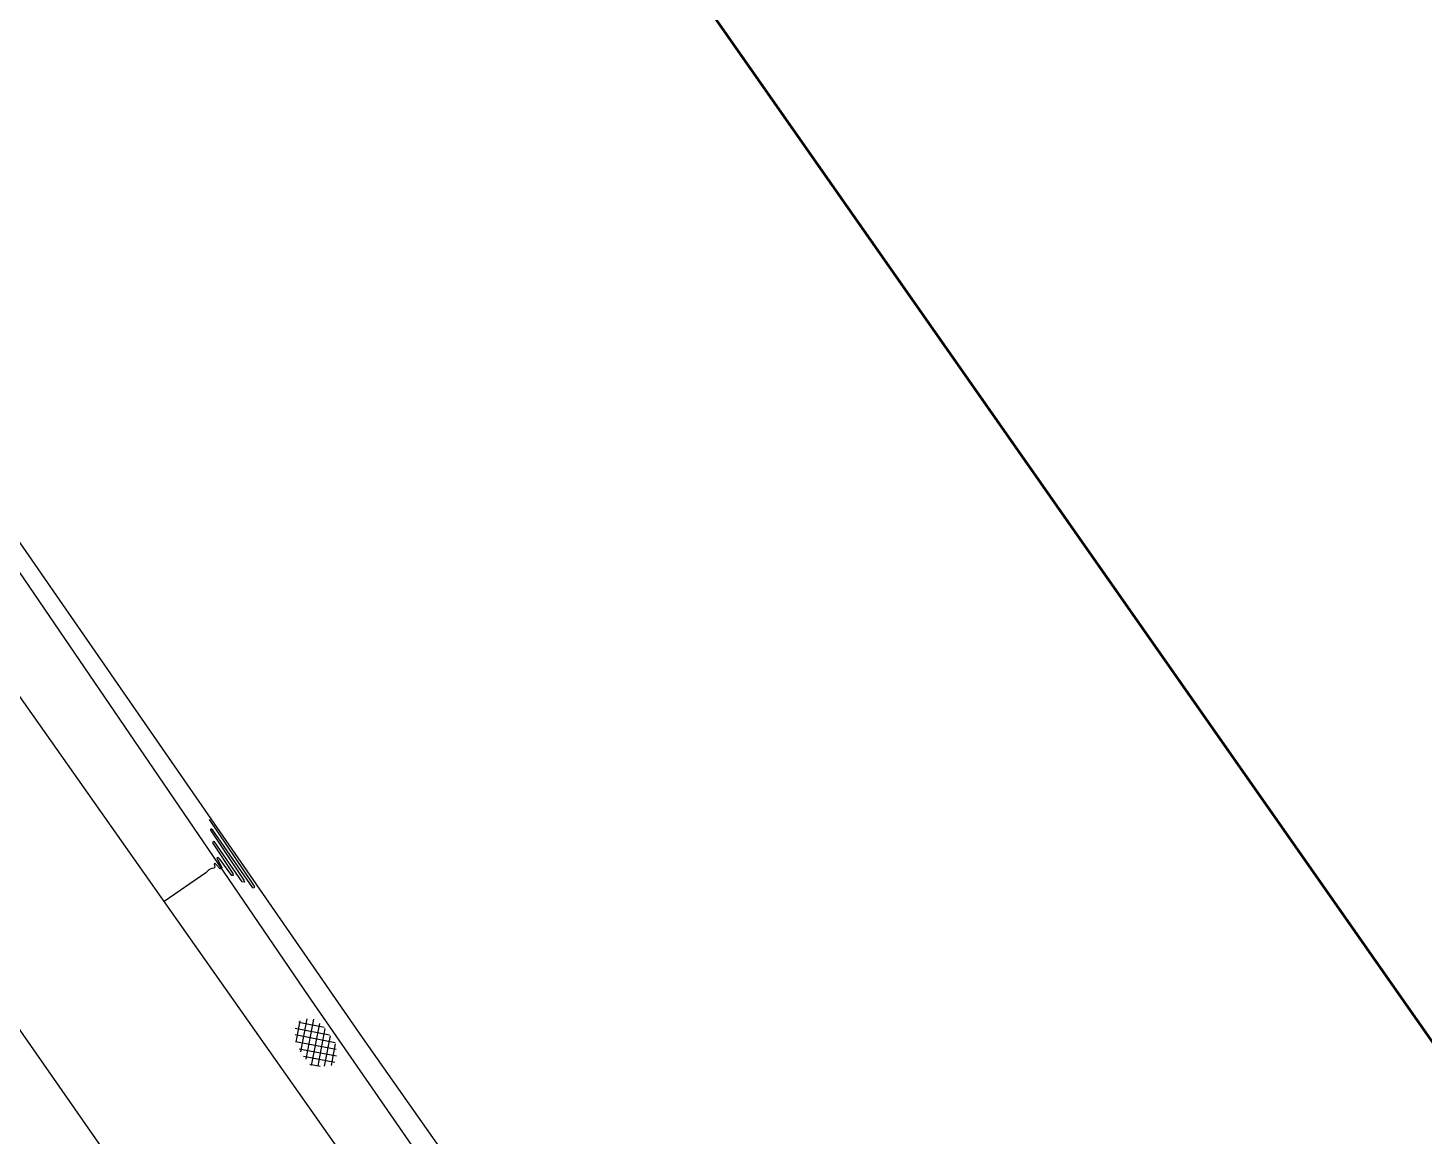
# Model space of a CAD drawing. Header units: millimetres. Extents: x 152904052 to 153933663, y 538271515 to 539240469.
# Drawn here: x 153522164 to 153683034, y 538769663 to 538897421 of the extents above; entities that cross this region are included whole.
import ezdxf

# ---------------------------------------------------------------- set-up
doc = ezdxf.new("R2010")
doc.units = ezdxf.units.MM
doc.linetypes.add('DASHED', pattern=[19.05, 12.7, -6.35])
doc.layers.add('SCHM', color=9, linetype='Continuous')
doc.layers.add('ZONE', color=1, linetype='DASHED')

msp = doc.modelspace()

# ---------------------------------------------------------------- linework, layer by layer
at = {"layer": 'SCHM'}
for p, q in [((153552965.5, 538782124.4), (153556924.9, 538781348.9)), ((153553064.5, 538780477.7), (153553548.6, 538782949.7)), ((153553379.1, 538782807.6), (153556298.2, 538782235.9)), ((153553610.4, 538779363.2), (153554357.4, 538783177.2)), ((153554210.5, 538778525.2), (153555117.9, 538783158.1)), ((153554835.4, 538777813.9), (153555781.4, 538782643.6)), ((153552960.8, 538781361.1), (153557551.6, 538780461.9)), ((153553010.9, 538780587), (153557666.8, 538779675.1)), ((153555588.9, 538777758.7), (153556429.4, 538782050.1)), ((153556343.3, 538777708.5), (153557027.8, 538781203.2)), ((153553425, 538779741.6), (153557727.5, 538778898.9)), ((153557125, 538777797.7), (153557617.2, 538780310.3)), ((153553924.5, 538778879.5), (153557533.4, 538778172.7)), ((153554657.2, 538777971.8), (153555838.3, 538777740.5))]:
    msp.add_line(p, q, dxfattribs=at)
for points in [[(153625127.4, 538674242.8), (153628012.4, 538680135.8), (153627930.4, 538680608.8), (153597260.3, 538723976.7), (153554481.2, 538785821.7), (153517752.2, 538839702.6), (153474599.1, 538899463.6), (153434395, 538956905.5), (153393239.9, 539016657.4), (153379529.2, 539036762.9)], [(153543061.8, 538806153.3), (153548084.6, 538798718.5), (153548278.4, 538798406.3), (153548199, 538798233.5), (153548060, 538798293.1), (153543454.5, 538804941.6), (153543324.8, 538805055), (153543204.1, 538805040.8), (153543192.1, 538804919.9), (153547056.6, 538799183.8), (153547110, 538798948.7), (153547073.1, 538798923.3), (153546860.7, 538798994.1), (153543658.1, 538803594.3), (153543501.8, 538803622.8), (153543441.6, 538803483.8), (153545793, 538799927.7), (153545807.4, 538799699.5), (153545669.3, 538799715.3), (153544278, 538801595.7), (153544090.7, 538801776.6), (153543938.6, 538801743.6), (153543956.2, 538801643), (153544496.9, 538800620.2), (153544455.3, 538800469), (153544330.7, 538800491.3), (153543826.2, 538801030.3), (153543691, 538801139.3), (153543618.2, 538801018.5), (153543717.6, 538800700.4), (153543577.9, 538800535.6), (153543344.9, 538800528.3), (153543144.8, 538800422), (153543013.1, 538800365.1), (153542649.8, 538800024.5), (153537855.4, 538796714.3)]]:
    msp.add_lwpolyline(points, dxfattribs=at)
for points in [[(153629246.4, 538682825.8, 0), (153628907.6, 538684030.1, 0), (153560696.4, 538781016.9, 0), (153519555.8, 538840559, 0), (153484362.5, 538889835.4, 0), (153449021.1, 538939829.2, 0), (153406452, 539000622.8, 0), (153381133.5, 539037886.2, 0)], [(153624315.9, 538673834.7, 0), (153552618.5, 538775776.9, 0), (153510846, 538835019.8, 0), (153476678.6, 538883763.6, 0), (153443169.7, 538932305.1, 0), (153399459.8, 538994182.8, 0), (153373144.3, 539032292.1, 0)], [(153605671.7, 538661119.6, 0), (153586460.4, 538688420.7, 0), (153560864.3, 538725554.7, 0), (153542852.3, 538750871.7, 0), (153512591.2, 538794296.6, 0), (153496620.2, 538817330.6, 0), (153452331.1, 538880530.5, 0), (153423575, 538921468.5, 0), (153406889, 538945321.5, 0), (153380776, 538982784.4, 0), (153359219.9, 539013642.4, 0)]]:
    msp.add_polyline3d(points, dxfattribs=at)
at = {"layer": 'ZONE', "linetype": 'Continuous', "lineweight": -3, "const_width": 300, "flags": 128}
msp.add_lwpolyline([(153735877.4, 538706412.6), (153236194.6, 538356530.9), (152963745.8, 538745628.2), (153463428.6, 539095509.8)], close=True, dxfattribs=at)

doc.saveas('drawing.dxf')
